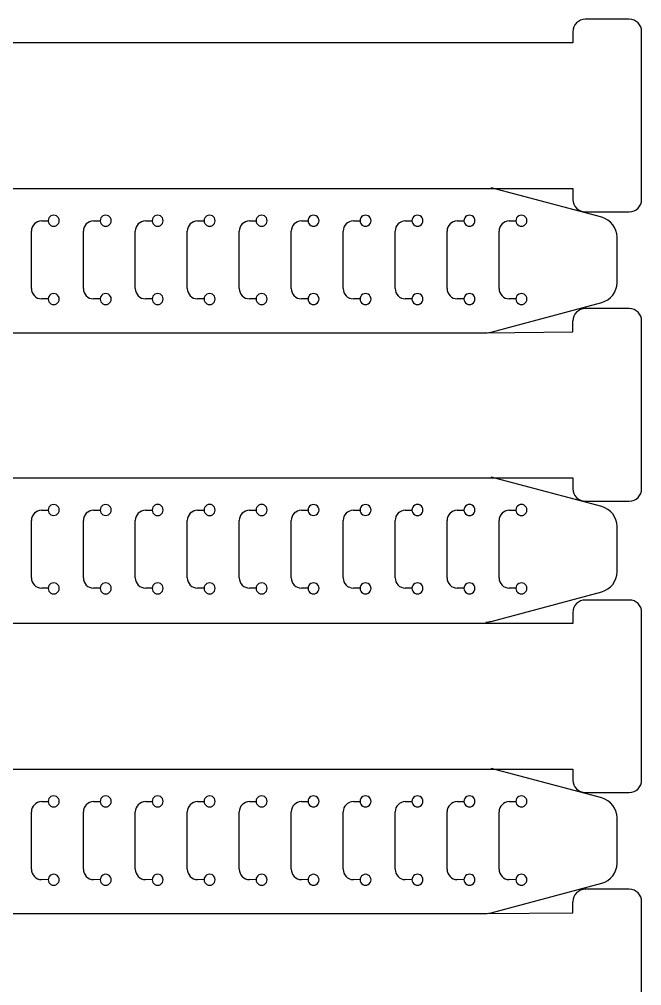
# Model space of a CAD drawing. Extents: x 8 to 984, y 25 to 710.
# Drawn here: x 296.5 to 387, y 172.6 to 313.2 of the extents above; entities that cross this region are included whole.
import ezdxf

# ---------------------------------------------------------------- set-up
doc = ezdxf.new("R2010")
doc.units = 0
doc.layers.add('Layer_1', color=7, linetype='CONTINUOUS')

msp = doc.modelspace()

# ---------------------------------------------------------------- linework, layer by layer
at = {"layer": 'Layer_1', "color": 7}
for p, q in [((385.248229, 313.203021), (378.848223, 313.203021)), ((377.04821, 311.403007), (377.04821, 309.803019)), ((387.048216, 287.003026), (387.048216, 311.403007)), ((377.04821, 309.803019), (34.461752, 309.803019)), ((21.761749, 288.603015), (377.04821, 288.603015)), ((381.238601, 284.402146), (365.183394, 288.704112)), ((377.04821, 288.603015), (377.04821, 287.003026)), ((378.848223, 285.203013), (385.248229, 285.203013)), ((383.462133, 274.908314), (383.462133, 281.50435)), ((365.183394, 267.708576), (381.238601, 272.010544)), ((385.248229, 271.120644), (378.848223, 271.120644)), ((377.04821, 267.720641), (377.04821, 269.32063)), ((387.048216, 244.920649), (387.048216, 269.32063)), ((21.820484, 267.606341), (364.406947, 267.606341)), ((364.406947, 267.606341), (377.04821, 267.720641)), ((21.761749, 246.520637), (377.04821, 246.520637)), ((381.238601, 242.319768), (365.183394, 246.621735)), ((377.04821, 246.520637), (377.04821, 244.920649)), ((378.848223, 243.120636), (385.248229, 243.120636)), ((383.462133, 232.825936), (383.462133, 239.421972)), ((365.183394, 225.6262), (381.238601, 229.928167)), ((385.248229, 228.729525), (378.848223, 228.729525)), ((377.04821, 226.929511), (377.04821, 225.329523)), ((387.048216, 202.529531), (387.048216, 226.929511)), ((377.04821, 225.329523), (34.461749, 225.329523)), ((21.761749, 204.129519), (377.04821, 204.129519)), ((381.238601, 199.92865), (365.183394, 204.230616)), ((377.04821, 204.129519), (377.04821, 202.529531)), ((378.848223, 200.729517), (385.248229, 200.729517)), ((383.462133, 190.434818), (383.462133, 197.030854)), ((365.183394, 183.235082), (381.238601, 187.537048)), ((385.248229, 186.647149), (378.848223, 186.647149)), ((377.04821, 183.247147), (377.04821, 184.847135)), ((387.048216, 160.447155), (387.048216, 184.847135)), ((21.820484, 183.132847), (364.406947, 183.132847)), ((364.406947, 183.132847), (377.04821, 183.247147))]:
    msp.add_line(p, q, dxfattribs=at)
at = {"layer": 'Layer_1', "color": 1}
for p, q in [((299.777018, 283.878271), (300.749414, 283.893617)), ((300.749309, 283.906343), (300.749309, 283.906343)), ((307.333994, 283.878271), (308.306391, 283.893617)), ((308.306285, 283.906343), (308.306285, 283.906343)), ((314.890997, 283.878271), (315.863367, 283.893617)), ((315.863288, 283.906343), (315.863288, 283.906343)), ((322.447973, 283.878271), (323.42037, 283.893617)), ((323.420264, 283.906343), (323.420264, 283.906343)), ((330.004949, 283.878271), (330.977346, 283.893617)), ((330.97724, 283.906343), (330.97724, 283.906343)), ((337.561925, 283.878271), (338.534322, 283.893617)), ((338.534216, 283.906343), (338.534216, 283.906343)), ((345.118902, 283.878271), (346.091298, 283.893617)), ((346.091193, 283.906343), (346.091193, 283.906343)), ((352.675904, 283.878271), (353.648275, 283.893617)), ((353.648195, 283.906343), (353.648195, 283.906343)), ((360.232881, 283.878271), (361.205277, 283.893617)), ((361.205171, 283.906343), (361.205171, 283.906343)), ((367.789857, 283.878271), (368.762254, 283.893617)), ((368.762148, 283.906343), (368.762148, 283.906343)), ((298.300801, 274.034236), (298.300801, 282.378454)), ((305.857778, 274.034236), (305.857778, 282.378454)), ((313.414754, 274.034236), (313.414754, 282.378454)), ((320.97173, 274.034236), (320.97173, 282.378454)), ((328.528706, 274.034236), (328.528706, 282.378454)), ((336.085683, 274.034236), (336.085683, 282.378454)), ((343.642685, 274.034236), (343.642685, 282.378454)), ((351.199662, 274.034236), (351.199662, 282.378454)), ((358.756638, 274.034236), (358.756638, 282.378454)), ((366.313614, 274.034236), (366.313614, 282.378454)), ((300.749414, 272.51902), (299.777018, 272.534366)), ((300.749309, 272.506347), (300.749309, 272.506347)), ((308.306391, 272.51902), (307.333994, 272.534366)), ((308.306285, 272.506347), (308.306285, 272.506347)), ((315.863367, 272.51902), (314.890997, 272.534366)), ((315.863288, 272.506347), (315.863288, 272.506347)), ((323.42037, 272.51902), (322.447973, 272.534366)), ((323.420264, 272.506347), (323.420264, 272.506347)), ((330.977346, 272.51902), (330.004949, 272.534366)), ((330.97724, 272.506347), (330.97724, 272.506347)), ((338.534322, 272.51902), (337.561925, 272.534366)), ((338.534216, 272.506347), (338.534216, 272.506347)), ((346.091298, 272.51902), (345.118902, 272.534366)), ((346.091193, 272.506347), (346.091193, 272.506347)), ((353.648275, 272.51902), (352.675904, 272.534366)), ((353.648195, 272.506347), (353.648195, 272.506347)), ((361.205277, 272.51902), (360.232881, 272.534366)), ((361.205171, 272.506347), (361.205171, 272.506347)), ((368.762254, 272.51902), (367.789857, 272.534366)), ((368.762148, 272.506347), (368.762148, 272.506347)), ((299.777018, 241.795893), (300.749414, 241.811239)), ((300.749309, 241.823966), (300.749309, 241.823966)), ((307.333994, 241.795893), (308.306391, 241.811239)), ((308.306285, 241.823966), (308.306285, 241.823966)), ((314.890997, 241.795893), (315.863367, 241.811239)), ((315.863288, 241.823966), (315.863288, 241.823966)), ((322.447973, 241.795893), (323.42037, 241.811239)), ((323.420264, 241.823966), (323.420264, 241.823966)), ((330.004949, 241.795893), (330.977346, 241.811239)), ((330.97724, 241.823966), (330.97724, 241.823966)), ((337.561925, 241.795893), (338.534322, 241.811239)), ((338.534216, 241.823966), (338.534216, 241.823966)), ((345.118902, 241.795893), (346.091298, 241.811239)), ((346.091193, 241.823966), (346.091193, 241.823966)), ((352.675904, 241.795893), (353.648275, 241.811239)), ((353.648195, 241.823966), (353.648195, 241.823966)), ((360.232881, 241.795893), (361.205277, 241.811239)), ((361.205171, 241.823966), (361.205171, 241.823966)), ((367.789857, 241.795893), (368.762254, 241.811239)), ((368.762148, 241.823966), (368.762148, 241.823966)), ((298.300801, 231.951859), (298.300801, 240.296076)), ((305.857778, 231.951859), (305.857778, 240.296076)), ((313.414754, 231.951859), (313.414754, 240.296076)), ((320.97173, 231.951859), (320.97173, 240.296076)), ((328.528706, 231.951859), (328.528706, 240.296076)), ((336.085683, 231.951859), (336.085683, 240.296076)), ((343.642685, 231.951859), (343.642685, 240.296076)), ((351.199662, 231.951859), (351.199662, 240.296076)), ((358.756638, 231.951859), (358.756638, 240.296076)), ((366.313614, 231.951859), (366.313614, 240.296076)), ((300.749414, 230.436643), (299.777018, 230.451989)), ((300.749309, 230.423969), (300.749309, 230.423969)), ((308.306391, 230.436643), (307.333994, 230.451989)), ((308.306285, 230.423969), (308.306285, 230.423969)), ((315.863367, 230.436643), (314.890997, 230.451989)), ((315.863288, 230.423969), (315.863288, 230.423969)), ((323.42037, 230.436643), (322.447973, 230.451989)), ((323.420264, 230.423969), (323.420264, 230.423969)), ((330.977346, 230.436643), (330.004949, 230.451989)), ((330.97724, 230.423969), (330.97724, 230.423969)), ((338.534322, 230.436643), (337.561925, 230.451989)), ((338.534216, 230.423969), (338.534216, 230.423969)), ((346.091298, 230.436643), (345.118902, 230.451989)), ((346.091193, 230.423969), (346.091193, 230.423969)), ((353.648275, 230.436643), (352.675904, 230.451989)), ((353.648195, 230.423969), (353.648195, 230.423969)), ((361.205277, 230.436643), (360.232881, 230.451989)), ((361.205171, 230.423969), (361.205171, 230.423969)), ((368.762254, 230.436643), (367.789857, 230.451989)), ((368.762148, 230.423969), (368.762148, 230.423969)), ((299.777018, 199.404775), (300.749414, 199.420121)), ((300.749309, 199.432847), (300.749309, 199.432847)), ((307.333994, 199.404775), (308.306391, 199.420121)), ((308.306285, 199.432847), (308.306285, 199.432847)), ((314.890997, 199.404775), (315.863367, 199.420121)), ((315.863288, 199.432847), (315.863288, 199.432847)), ((322.447973, 199.404775), (323.42037, 199.420121)), ((323.420264, 199.432847), (323.420264, 199.432847)), ((330.004949, 199.404775), (330.977346, 199.420121)), ((330.97724, 199.432847), (330.97724, 199.432847)), ((337.561925, 199.404775), (338.534322, 199.420121)), ((338.534216, 199.432847), (338.534216, 199.432847)), ((345.118902, 199.404775), (346.091298, 199.420121)), ((346.091193, 199.432847), (346.091193, 199.432847)), ((352.675904, 199.404775), (353.648275, 199.420121)), ((353.648195, 199.432847), (353.648195, 199.432847)), ((360.232881, 199.404775), (361.205277, 199.420121)), ((361.205171, 199.432847), (361.205171, 199.432847)), ((367.789857, 199.404775), (368.762254, 199.420121)), ((368.762148, 199.432847), (368.762148, 199.432847)), ((298.300801, 189.56074), (298.300801, 197.904958)), ((305.857778, 189.56074), (305.857778, 197.904958)), ((313.414754, 189.56074), (313.414754, 197.904958)), ((320.97173, 189.56074), (320.97173, 197.904958)), ((328.528706, 189.56074), (328.528706, 197.904958)), ((336.085683, 189.56074), (336.085683, 197.904958)), ((343.642685, 189.56074), (343.642685, 197.904958)), ((351.199662, 189.56074), (351.199662, 197.904958)), ((358.756638, 189.56074), (358.756638, 197.904958)), ((366.313614, 189.56074), (366.313614, 197.904958)), ((300.749414, 188.045525), (299.777018, 188.06087)), ((300.749309, 188.032851), (300.749309, 188.032851)), ((308.306391, 188.045525), (307.333994, 188.06087)), ((308.306285, 188.032851), (308.306285, 188.032851)), ((315.863367, 188.045525), (314.890997, 188.06087)), ((315.863288, 188.032851), (315.863288, 188.032851)), ((323.42037, 188.045525), (322.447973, 188.06087)), ((323.420264, 188.032851), (323.420264, 188.032851)), ((330.977346, 188.045525), (330.004949, 188.06087)), ((330.97724, 188.032851), (330.97724, 188.032851)), ((338.534322, 188.045525), (337.561925, 188.06087)), ((338.534216, 188.032851), (338.534216, 188.032851)), ((346.091298, 188.045525), (345.118902, 188.06087)), ((346.091193, 188.032851), (346.091193, 188.032851)), ((353.648275, 188.045525), (352.675904, 188.06087)), ((353.648195, 188.032851), (353.648195, 188.032851)), ((361.205277, 188.045525), (360.232881, 188.06087)), ((361.205171, 188.032851), (361.205171, 188.032851)), ((368.762254, 188.045525), (367.789857, 188.06087)), ((368.762148, 188.032851), (368.762148, 188.032851))]:
    msp.add_line(p, q, dxfattribs=at)
at = {"layer": 'Layer_1', "color": 7}
for points in [[(377.575419, 312.675812), (377.237837, 312.338256), (377.04821, 311.880421), (377.04821, 311.403007)], [(378.848223, 313.203021), (378.370835, 313.203021), (377.912974, 313.013394), (377.575419, 312.675812)], [(386.521007, 312.675812), (386.183452, 313.013367), (385.725617, 313.203021), (385.248229, 313.203021)], [(387.048216, 311.403007), (387.048216, 311.880395), (386.858589, 312.33823), (386.521007, 312.675812)], [(377.04821, 287.003026), (377.04821, 286.525639), (377.237837, 286.067804), (377.575419, 285.730222)], [(386.521007, 285.730248), (386.858589, 286.067804), (387.048216, 286.525639), (387.048216, 287.003026)], [(377.575419, 285.730222), (377.912974, 285.392666), (378.370835, 285.203013), (378.848223, 285.203013)], [(385.248229, 285.203013), (385.725617, 285.203013), (386.183452, 285.392666), (386.521007, 285.730248)], [(383.462133, 281.504376), (383.462133, 282.862191), (382.550141, 284.0507), (381.238601, 284.402146)], [(381.238601, 272.010544), (382.550141, 272.361964), (383.462133, 273.550498), (383.462133, 274.908314)], [(377.575419, 270.593436), (377.237837, 270.255879), (377.04821, 269.798044), (377.04821, 269.32063)], [(378.848223, 271.120644), (378.370835, 271.120644), (377.912974, 270.931018), (377.575419, 270.593436)], [(386.521007, 270.593436), (386.183452, 270.930991), (385.725617, 271.120644), (385.248229, 271.120644)], [(387.048216, 269.32063), (387.048216, 269.798018), (386.858589, 270.255853), (386.521007, 270.593436)], [(364.406947, 267.606341), (364.669123, 267.606341), (364.930161, 267.640711), (365.183394, 267.708576)], [(377.04821, 244.920649), (377.04821, 244.443261), (377.237837, 243.985426), (377.575419, 243.647844)], [(386.521007, 243.647871), (386.858589, 243.985426), (387.048216, 244.443261), (387.048216, 244.920649)], [(377.575419, 243.647844), (377.912974, 243.310289), (378.370835, 243.120636), (378.848223, 243.120636)], [(385.248229, 243.120636), (385.725617, 243.120636), (386.183452, 243.310289), (386.521007, 243.647871)], [(383.462133, 239.421999), (383.462133, 240.779814), (382.550141, 241.968322), (381.238601, 242.319768)], [(381.238601, 229.928167), (382.550141, 230.279586), (383.462133, 231.468121), (383.462133, 232.825936)], [(377.575419, 228.202316), (377.237837, 227.864761), (377.04821, 227.406926), (377.04821, 226.929511)], [(378.848223, 228.729525), (378.370835, 228.729525), (377.912974, 228.539898), (377.575419, 228.202316)], [(386.521007, 228.202316), (386.183452, 228.539871), (385.725617, 228.729525), (385.248229, 228.729525)], [(387.048216, 226.929511), (387.048216, 227.406899), (386.858589, 227.864734), (386.521007, 228.202316)], [(364.406947, 225.523965), (364.669123, 225.523965), (364.930161, 225.558335), (365.183394, 225.6262)], [(377.04821, 202.529531), (377.04821, 202.052143), (377.237837, 201.594308), (377.575419, 201.256726)], [(386.521007, 201.256753), (386.858589, 201.594308), (387.048216, 202.052143), (387.048216, 202.529531)], [(377.575419, 201.256726), (377.912974, 200.919171), (378.370835, 200.729517), (378.848223, 200.729517)], [(385.248229, 200.729517), (385.725617, 200.729517), (386.183452, 200.919171), (386.521007, 201.256753)], [(383.462133, 197.03088), (383.462133, 198.388696), (382.550141, 199.577204), (381.238601, 199.92865)], [(381.238601, 187.537048), (382.550141, 187.888468), (383.462133, 189.077003), (383.462133, 190.434818)], [(377.575419, 186.11994), (377.237837, 185.782385), (377.04821, 185.32455), (377.04821, 184.847135)], [(378.848223, 186.647149), (378.370835, 186.647149), (377.912974, 186.457522), (377.575419, 186.11994)], [(386.521007, 186.11994), (386.183452, 186.457495), (385.725617, 186.647149), (385.248229, 186.647149)], [(387.048216, 184.847135), (387.048216, 185.324523), (386.858589, 185.782358), (386.521007, 186.11994)], [(364.406947, 183.132847), (364.669123, 183.132847), (364.930161, 183.167216), (365.183394, 183.235082)]]:
    msp.add_open_spline(points, degree=3, dxfattribs=at)
at = {"layer": 'Layer_1', "color": 1}
for points in [[(301.149306, 284.599154), (300.901788, 284.456253), (300.749309, 284.192146), (300.749309, 283.906343)], [(301.949326, 284.599154), (301.701809, 284.742082), (301.396823, 284.742082), (301.149306, 284.599154)], [(302.349323, 283.906343), (302.349323, 284.192146), (302.196844, 284.456253), (301.949326, 284.599154)], [(308.706282, 284.599154), (308.458764, 284.456253), (308.306285, 284.192146), (308.306285, 283.906343)], [(309.506303, 284.599154), (309.258758, 284.742082), (308.9538, 284.742082), (308.706282, 284.599154)], [(309.9063, 283.906343), (309.9063, 284.192146), (309.75382, 284.456253), (309.506303, 284.599154)], [(316.262332, 284.60188), (316.014338, 284.458237), (315.862123, 284.192913), (315.863288, 283.906343)], [(317.064231, 284.60188), (316.816211, 284.745496), (316.510326, 284.745496), (316.262332, 284.60188)], [(317.463276, 283.906343), (317.463276, 284.192913), (317.312225, 284.458237), (317.064231, 284.60188)], [(323.819388, 284.601694), (323.57142, 284.458105), (323.419179, 284.19286), (323.420264, 283.906343)], [(324.621128, 284.601694), (324.373161, 284.745284), (324.067355, 284.745284), (323.819388, 284.601694)], [(325.020252, 283.906343), (325.020252, 284.19286), (324.869096, 284.458105), (324.621128, 284.601694)], [(331.376364, 284.601694), (331.128396, 284.458105), (330.976155, 284.19286), (330.97724, 283.906343)], [(332.178104, 284.601694), (331.930137, 284.745284), (331.624331, 284.745284), (331.376364, 284.601694)], [(332.577228, 283.906343), (332.577228, 284.19286), (332.426072, 284.458105), (332.178104, 284.601694)], [(338.934213, 284.599154), (338.686696, 284.456253), (338.534216, 284.192146), (338.534216, 283.906343)], [(339.734234, 284.599154), (339.48669, 284.742082), (339.181731, 284.742082), (338.934213, 284.599154)], [(340.134231, 283.906343), (340.134231, 284.192146), (339.981752, 284.456253), (339.734234, 284.599154)], [(346.49119, 284.599154), (346.243672, 284.456253), (346.091193, 284.192146), (346.091193, 283.906343)], [(347.29121, 284.599154), (347.043693, 284.742082), (346.738707, 284.742082), (346.49119, 284.599154)], [(347.691207, 283.906343), (347.691207, 284.192146), (347.538728, 284.456253), (347.29121, 284.599154)], [(354.04724, 284.60188), (353.799246, 284.458237), (353.647031, 284.192913), (353.648195, 283.906343)], [(354.849139, 284.60188), (354.601119, 284.745496), (354.295234, 284.745496), (354.04724, 284.60188)], [(355.248184, 283.906343), (355.248184, 284.192913), (355.097133, 284.458237), (354.849139, 284.60188)], [(361.604295, 284.601694), (361.356328, 284.458105), (361.204087, 284.19286), (361.205171, 283.906343)], [(362.406036, 284.601694), (362.158068, 284.745284), (361.852263, 284.745284), (361.604295, 284.601694)], [(362.80516, 283.906343), (362.80516, 284.19286), (362.654003, 284.458105), (362.406036, 284.601694)], [(369.161272, 284.601694), (368.913304, 284.458105), (368.761063, 284.19286), (368.762148, 283.906343)], [(369.963012, 284.601694), (369.715045, 284.745284), (369.409239, 284.745284), (369.161272, 284.601694)], [(370.362136, 283.906343), (370.362136, 284.19286), (370.21098, 284.458105), (369.963012, 284.601694)], [(299.777018, 283.878271), (298.957974, 283.865306), (298.300801, 283.197604), (298.300801, 282.378454)], [(300.749309, 283.906343), (300.749309, 283.620514), (300.901788, 283.356407), (301.149306, 283.213505)], [(301.149306, 283.213505), (301.396823, 283.070604), (301.701809, 283.070604), (301.949326, 283.213505)], [(301.949326, 283.213505), (302.196844, 283.356407), (302.349323, 283.620514), (302.349323, 283.906343)], [(307.333994, 283.878271), (306.51495, 283.865306), (305.857778, 283.197604), (305.857778, 282.378454)], [(308.306285, 283.906343), (308.306285, 283.620514), (308.458764, 283.356407), (308.706282, 283.213505)], [(308.706282, 283.213505), (308.9538, 283.070604), (309.258758, 283.070604), (309.506302, 283.213505)], [(309.506303, 283.213505), (309.75382, 283.356407), (309.9063, 283.620514), (309.9063, 283.906343)], [(314.890997, 283.878271), (314.071926, 283.865306), (313.414754, 283.197604), (313.414754, 282.378454)], [(315.863288, 283.906343), (315.863288, 283.619746), (316.014338, 283.354422), (316.262332, 283.210806)], [(316.262332, 283.210806), (316.510326, 283.067164), (316.816211, 283.067164), (317.064231, 283.210806)], [(317.064231, 283.210806), (317.312225, 283.354422), (317.46444, 283.619746), (317.463276, 283.906343)], [(322.447973, 283.878271), (321.628902, 283.865306), (320.97173, 283.197604), (320.97173, 282.378454)], [(323.420264, 283.906343), (323.420264, 283.619799), (323.57142, 283.354554), (323.819388, 283.210965)], [(323.819388, 283.210965), (324.067355, 283.067376), (324.373161, 283.067376), (324.621128, 283.210965)], [(324.621128, 283.210965), (324.869096, 283.354554), (325.021337, 283.619799), (325.020252, 283.906343)], [(330.004949, 283.878271), (329.185879, 283.865306), (328.528706, 283.197604), (328.528706, 282.378454)], [(330.97724, 283.906343), (330.97724, 283.619799), (331.128396, 283.354554), (331.376364, 283.210965)], [(331.376364, 283.210965), (331.624331, 283.067376), (331.930137, 283.067376), (332.178104, 283.210965)], [(332.178104, 283.210965), (332.426072, 283.354554), (332.578313, 283.619799), (332.577228, 283.906343)], [(337.561925, 283.878271), (336.742855, 283.865306), (336.085683, 283.197604), (336.085683, 282.378454)], [(338.534216, 283.906343), (338.534216, 283.620514), (338.686696, 283.356407), (338.934213, 283.213505)], [(338.934213, 283.213505), (339.181731, 283.070604), (339.48669, 283.070604), (339.734234, 283.213505)], [(339.734234, 283.213505), (339.981752, 283.356407), (340.134231, 283.620514), (340.134231, 283.906343)], [(345.118902, 283.878271), (344.299858, 283.865306), (343.642685, 283.197604), (343.642685, 282.378454)], [(346.091193, 283.906343), (346.091193, 283.620514), (346.243672, 283.356407), (346.49119, 283.213505)], [(346.49119, 283.213505), (346.738707, 283.070604), (347.043693, 283.070604), (347.29121, 283.213505)], [(347.29121, 283.213505), (347.538728, 283.356407), (347.691207, 283.620514), (347.691207, 283.906343)], [(352.675904, 283.878271), (351.856834, 283.865306), (351.199662, 283.197604), (351.199662, 282.378454)], [(353.648195, 283.906343), (353.648195, 283.619746), (353.799246, 283.354422), (354.04724, 283.210806)], [(354.04724, 283.210806), (354.295234, 283.067164), (354.601119, 283.067164), (354.849139, 283.210806)], [(354.849139, 283.210806), (355.097133, 283.354422), (355.249348, 283.619746), (355.248184, 283.906343)], [(360.232881, 283.878271), (359.41381, 283.865306), (358.756638, 283.197604), (358.756638, 282.378454)], [(361.205171, 283.906343), (361.205171, 283.619799), (361.356328, 283.354554), (361.604295, 283.210965)], [(361.604295, 283.210965), (361.852263, 283.067376), (362.158068, 283.067376), (362.406036, 283.210965)], [(362.406036, 283.210965), (362.654003, 283.354554), (362.806245, 283.619799), (362.80516, 283.906343)], [(367.789857, 283.878271), (366.970786, 283.865306), (366.313614, 283.197604), (366.313614, 282.378454)], [(368.762148, 283.906343), (368.762148, 283.619799), (368.913304, 283.354554), (369.161272, 283.210965)], [(369.161272, 283.210965), (369.409239, 283.067376), (369.715045, 283.067376), (369.963012, 283.210965)], [(369.963012, 283.210965), (370.21098, 283.354554), (370.363221, 283.619799), (370.362136, 283.906343)], [(298.300801, 274.034236), (298.300801, 273.21506), (298.957974, 272.54741), (299.777018, 272.534419)], [(301.149306, 273.199158), (300.901788, 273.056257), (300.749309, 272.79215), (300.749309, 272.506347)], [(301.949326, 273.199158), (301.701809, 273.342086), (301.396823, 273.342086), (301.149306, 273.199158)], [(302.349323, 272.506347), (302.349323, 272.79215), (302.196844, 273.056257), (301.949326, 273.199158)], [(305.857778, 274.034236), (305.857778, 273.21506), (306.51495, 272.54741), (307.333994, 272.534419)], [(308.706282, 273.199158), (308.458764, 273.056257), (308.306285, 272.79215), (308.306285, 272.506347)], [(309.506303, 273.199158), (309.258758, 273.342086), (308.9538, 273.342086), (308.706282, 273.199158)], [(309.9063, 272.506347), (309.9063, 272.79215), (309.75382, 273.056257), (309.506303, 273.199158)], [(313.414754, 274.034236), (313.414754, 273.21506), (314.071926, 272.547384), (314.890997, 272.534419)], [(316.262332, 273.201857), (316.014338, 273.058241), (315.862123, 272.792917), (315.863288, 272.506347)], [(317.064231, 273.201857), (316.816211, 273.345499), (316.510326, 273.345499), (316.262332, 273.201857)], [(317.463276, 272.506347), (317.463276, 272.792917), (317.312225, 273.058241), (317.064231, 273.201857)], [(320.97173, 274.034236), (320.97173, 273.21506), (321.628902, 272.547384), (322.447973, 272.534419)], [(323.819388, 273.201698), (323.57142, 273.058109), (323.419179, 272.792864), (323.420264, 272.506347)], [(324.621128, 273.201698), (324.373161, 273.345288), (324.067355, 273.345288), (323.819388, 273.201698)], [(325.020252, 272.506347), (325.020252, 272.792864), (324.869096, 273.058109), (324.621128, 273.201698)], [(328.528706, 274.034236), (328.528706, 273.21506), (329.185879, 272.547384), (330.004949, 272.534419)], [(331.376364, 273.201698), (331.128396, 273.058109), (330.976155, 272.792864), (330.97724, 272.506347)], [(332.178104, 273.201698), (331.930137, 273.345288), (331.624331, 273.345288), (331.376364, 273.201698)], [(332.577228, 272.506347), (332.577228, 272.792864), (332.426072, 273.058109), (332.178104, 273.201698)], [(336.085683, 274.034236), (336.085683, 273.21506), (336.742855, 272.547384), (337.561925, 272.534419)], [(338.934213, 273.199158), (338.686696, 273.056257), (338.534216, 272.79215), (338.534216, 272.506347)], [(339.734234, 273.199158), (339.48669, 273.342086), (339.181731, 273.342086), (338.934213, 273.199158)], [(340.134231, 272.506347), (340.134231, 272.79215), (339.981752, 273.056257), (339.734234, 273.199158)], [(343.642685, 274.034236), (343.642685, 273.21506), (344.299858, 272.54741), (345.118902, 272.534419)], [(346.49119, 273.199158), (346.243672, 273.056257), (346.091193, 272.79215), (346.091193, 272.506347)], [(347.29121, 273.199158), (347.043693, 273.342086), (346.738707, 273.342086), (346.49119, 273.199158)], [(347.691207, 272.506347), (347.691207, 272.79215), (347.538728, 273.056257), (347.29121, 273.199158)], [(351.199662, 274.034236), (351.199662, 273.21506), (351.856834, 272.547384), (352.675904, 272.534419)], [(354.04724, 273.201857), (353.799246, 273.058241), (353.647031, 272.792917), (353.648195, 272.506347)], [(354.849139, 273.201857), (354.601119, 273.345499), (354.295234, 273.345499), (354.04724, 273.201857)], [(355.248184, 272.506347), (355.248184, 272.792917), (355.097133, 273.058241), (354.849139, 273.201857)], [(358.756638, 274.034236), (358.756638, 273.21506), (359.41381, 272.547384), (360.232881, 272.534419)], [(361.604295, 273.201698), (361.356328, 273.058109), (361.204087, 272.792864), (361.205171, 272.506347)], [(362.406036, 273.201698), (362.158068, 273.345288), (361.852263, 273.345288), (361.604295, 273.201698)], [(362.80516, 272.506347), (362.80516, 272.792864), (362.654003, 273.058109), (362.406036, 273.201698)], [(366.313614, 274.034236), (366.313614, 273.21506), (366.970786, 272.547384), (367.789857, 272.534419)], [(369.161272, 273.201698), (368.913304, 273.058109), (368.761063, 272.792864), (368.762148, 272.506347)], [(369.963012, 273.201698), (369.715045, 273.345288), (369.409239, 273.345288), (369.161272, 273.201698)], [(370.362136, 272.506347), (370.362136, 272.792864), (370.21098, 273.058109), (369.963012, 273.201698)], [(300.749309, 272.506347), (300.749309, 272.220517), (300.901788, 271.95641), (301.149306, 271.813509)], [(301.149306, 271.813509), (301.396823, 271.670607), (301.701809, 271.670607), (301.949326, 271.813509)], [(301.949326, 271.813509), (302.196844, 271.95641), (302.349323, 272.220517), (302.349323, 272.506347)], [(308.306285, 272.506347), (308.306285, 272.220517), (308.458764, 271.95641), (308.706282, 271.813509)], [(308.706282, 271.813509), (308.9538, 271.670607), (309.258758, 271.670607), (309.506302, 271.813509)], [(309.506303, 271.813509), (309.75382, 271.95641), (309.9063, 272.220517), (309.9063, 272.506347)], [(315.863288, 272.506347), (315.863288, 272.21975), (316.014338, 271.954426), (316.262332, 271.81081)], [(316.262332, 271.81081), (316.510326, 271.667168), (316.816211, 271.667168), (317.064231, 271.81081)], [(317.064231, 271.81081), (317.312225, 271.954426), (317.46444, 272.21975), (317.463276, 272.506347)], [(323.420264, 272.506347), (323.420264, 272.219803), (323.57142, 271.954558), (323.819388, 271.810969)], [(323.819388, 271.810969), (324.067355, 271.667379), (324.373161, 271.667379), (324.621128, 271.810969)], [(324.621128, 271.810969), (324.869096, 271.954558), (325.021337, 272.219803), (325.020252, 272.506347)], [(330.97724, 272.506347), (330.97724, 272.219803), (331.128396, 271.954558), (331.376364, 271.810969)], [(331.376364, 271.810969), (331.624331, 271.667379), (331.930137, 271.667379), (332.178104, 271.810969)], [(332.178104, 271.810969), (332.426072, 271.954558), (332.578313, 272.219803), (332.577228, 272.506347)], [(338.534216, 272.506347), (338.534216, 272.220517), (338.686696, 271.95641), (338.934213, 271.813509)], [(338.934213, 271.813509), (339.181731, 271.670607), (339.48669, 271.670607), (339.734234, 271.813509)], [(339.734234, 271.813509), (339.981752, 271.95641), (340.134231, 272.220517), (340.134231, 272.506347)], [(346.091193, 272.506347), (346.091193, 272.220517), (346.243672, 271.95641), (346.49119, 271.813509)], [(346.49119, 271.813509), (346.738707, 271.670607), (347.043693, 271.670607), (347.29121, 271.813509)], [(347.29121, 271.813509), (347.538728, 271.95641), (347.691207, 272.220517), (347.691207, 272.506347)], [(353.648195, 272.506347), (353.648195, 272.21975), (353.799246, 271.954426), (354.04724, 271.81081)], [(354.04724, 271.81081), (354.295234, 271.667168), (354.601119, 271.667168), (354.849139, 271.81081)], [(354.849139, 271.81081), (355.097133, 271.954426), (355.249348, 272.21975), (355.248184, 272.506347)], [(361.205171, 272.506347), (361.205171, 272.219803), (361.356328, 271.954558), (361.604295, 271.810969)], [(361.604295, 271.810969), (361.852263, 271.667379), (362.158068, 271.667379), (362.406036, 271.810969)], [(362.406036, 271.810969), (362.654003, 271.954558), (362.806245, 272.219803), (362.80516, 272.506347)], [(368.762148, 272.506347), (368.762148, 272.219803), (368.913304, 271.954558), (369.161272, 271.810969)], [(369.161272, 271.810969), (369.409239, 271.667379), (369.715045, 271.667379), (369.963012, 271.810969)], [(369.963012, 271.810969), (370.21098, 271.954558), (370.363221, 272.219803), (370.362136, 272.506347)], [(299.777018, 241.795893), (298.957974, 241.782929), (298.300801, 241.115226), (298.300801, 240.296076)], [(301.149306, 242.516777), (300.901788, 242.373876), (300.749309, 242.109769), (300.749309, 241.823966)], [(300.749309, 241.823966), (300.749309, 241.538136), (300.901788, 241.274029), (301.149306, 241.131128)], [(301.949326, 242.516777), (301.701809, 242.659705), (301.396823, 242.659705), (301.149306, 242.516777)], [(302.349323, 241.823966), (302.349323, 242.109769), (302.196844, 242.373876), (301.949326, 242.516777)], [(301.949326, 241.131128), (302.196844, 241.274029), (302.349323, 241.538136), (302.349323, 241.823966)], [(307.333994, 241.795893), (306.51495, 241.782929), (305.857778, 241.115226), (305.857778, 240.296076)], [(308.706282, 242.516777), (308.458764, 242.373876), (308.306285, 242.109769), (308.306285, 241.823966)], [(308.306285, 241.823966), (308.306285, 241.538136), (308.458764, 241.274029), (308.706282, 241.131128)], [(309.506303, 242.516777), (309.258758, 242.659705), (308.9538, 242.659705), (308.706282, 242.516777)], [(309.9063, 241.823966), (309.9063, 242.109769), (309.75382, 242.373876), (309.506303, 242.516777)], [(309.506303, 241.131128), (309.75382, 241.274029), (309.9063, 241.538136), (309.9063, 241.823966)], [(314.890997, 241.795893), (314.071926, 241.782929), (313.414754, 241.115226), (313.414754, 240.296076)], [(316.262332, 242.519502), (316.014338, 242.37586), (315.862123, 242.110536), (315.863288, 241.823966)], [(315.863288, 241.823966), (315.863288, 241.537369), (316.014338, 241.272045), (316.262332, 241.128429)], [(317.064231, 242.519502), (316.816211, 242.663118), (316.510326, 242.663118), (316.262332, 242.519502)], [(317.463276, 241.823966), (317.463276, 242.110536), (317.312225, 242.37586), (317.064231, 242.519502)], [(317.064231, 241.128429), (317.312225, 241.272045), (317.46444, 241.537369), (317.463276, 241.823966)], [(322.447973, 241.795893), (321.628902, 241.782929), (320.97173, 241.115226), (320.97173, 240.296076)], [(323.819388, 242.519317), (323.57142, 242.375728), (323.419179, 242.110483), (323.420264, 241.823966)], [(323.420264, 241.823966), (323.420264, 241.537422), (323.57142, 241.272177), (323.819388, 241.128588)], [(324.621128, 242.519317), (324.373161, 242.662906), (324.067355, 242.662906), (323.819388, 242.519317)], [(325.020252, 241.823966), (325.020252, 242.110483), (324.869096, 242.375728), (324.621128, 242.519317)], [(324.621128, 241.128588), (324.869096, 241.272177), (325.021337, 241.537422), (325.020252, 241.823966)], [(330.004949, 241.795893), (329.185879, 241.782929), (328.528706, 241.115226), (328.528706, 240.296076)], [(331.376364, 242.519317), (331.128396, 242.375728), (330.976155, 242.110483), (330.97724, 241.823966)], [(330.97724, 241.823966), (330.97724, 241.537422), (331.128396, 241.272177), (331.376364, 241.128588)], [(332.178104, 242.519317), (331.930137, 242.662906), (331.624331, 242.662906), (331.376364, 242.519317)], [(332.577228, 241.823966), (332.577228, 242.110483), (332.426072, 242.375728), (332.178104, 242.519317)], [(332.178104, 241.128588), (332.426072, 241.272177), (332.578313, 241.537422), (332.577228, 241.823966)], [(337.561925, 241.795893), (336.742855, 241.782929), (336.085683, 241.115226), (336.085683, 240.296076)], [(338.934213, 242.516777), (338.686696, 242.373876), (338.534216, 242.109769), (338.534216, 241.823966)], [(338.534216, 241.823966), (338.534216, 241.538136), (338.686696, 241.274029), (338.934213, 241.131128)], [(339.734234, 242.516777), (339.48669, 242.659705), (339.181731, 242.659705), (338.934213, 242.516777)], [(340.134231, 241.823966), (340.134231, 242.109769), (339.981752, 242.373876), (339.734234, 242.516777)], [(339.734234, 241.131128), (339.981752, 241.274029), (340.134231, 241.538136), (340.134231, 241.823966)], [(345.118902, 241.795893), (344.299858, 241.782929), (343.642685, 241.115226), (343.642685, 240.296076)], [(346.49119, 242.516777), (346.243672, 242.373876), (346.091193, 242.109769), (346.091193, 241.823966)], [(346.091193, 241.823966), (346.091193, 241.538136), (346.243672, 241.274029), (346.49119, 241.131128)], [(347.29121, 242.516777), (347.043693, 242.659705), (346.738707, 242.659705), (346.49119, 242.516777)], [(347.691207, 241.823966), (347.691207, 242.109769), (347.538728, 242.373876), (347.29121, 242.516777)], [(347.29121, 241.131128), (347.538728, 241.274029), (347.691207, 241.538136), (347.691207, 241.823966)], [(352.675904, 241.795893), (351.856834, 241.782929), (351.199662, 241.115226), (351.199662, 240.296076)], [(354.04724, 242.519502), (353.799246, 242.37586), (353.647031, 242.110536), (353.648195, 241.823966)], [(353.648195, 241.823966), (353.648195, 241.537369), (353.799246, 241.272045), (354.04724, 241.128429)], [(354.849139, 242.519502), (354.601119, 242.663118), (354.295234, 242.663118), (354.04724, 242.519502)], [(355.248184, 241.823966), (355.248184, 242.110536), (355.097133, 242.37586), (354.849139, 242.519502)], [(354.849139, 241.128429), (355.097133, 241.272045), (355.249348, 241.537369), (355.248184, 241.823966)], [(360.232881, 241.795893), (359.41381, 241.782929), (358.756638, 241.115226), (358.756638, 240.296076)], [(361.604295, 242.519317), (361.356328, 242.375728), (361.204087, 242.110483), (361.205171, 241.823966)], [(361.205171, 241.823966), (361.205171, 241.537422), (361.356328, 241.272177), (361.604295, 241.128588)], [(362.406036, 242.519317), (362.158068, 242.662906), (361.852263, 242.662906), (361.604295, 242.519317)], [(362.80516, 241.823966), (362.80516, 242.110483), (362.654003, 242.375728), (362.406036, 242.519317)], [(362.406036, 241.128588), (362.654003, 241.272177), (362.806245, 241.537422), (362.80516, 241.823966)], [(367.789857, 241.795893), (366.970786, 241.782929), (366.313614, 241.115226), (366.313614, 240.296076)], [(369.161272, 242.519317), (368.913304, 242.375728), (368.761063, 242.110483), (368.762148, 241.823966)], [(368.762148, 241.823966), (368.762148, 241.537422), (368.913304, 241.272177), (369.161272, 241.128588)], [(369.963012, 242.519317), (369.715045, 242.662906), (369.409239, 242.662906), (369.161272, 242.519317)], [(370.362136, 241.823966), (370.362136, 242.110483), (370.21098, 242.375728), (369.963012, 242.519317)], [(369.963012, 241.128588), (370.21098, 241.272177), (370.363221, 241.537422), (370.362136, 241.823966)], [(301.149306, 241.131128), (301.396823, 240.988226), (301.701809, 240.988226), (301.949326, 241.131128)], [(308.706282, 241.131128), (308.9538, 240.988226), (309.258758, 240.988226), (309.506302, 241.131128)], [(316.262332, 241.128429), (316.510326, 240.984787), (316.816211, 240.984787), (317.064231, 241.128429)], [(323.819388, 241.128588), (324.067355, 240.984998), (324.373161, 240.984998), (324.621128, 241.128588)], [(331.376364, 241.128588), (331.624331, 240.984998), (331.930137, 240.984998), (332.178104, 241.128588)], [(338.934213, 241.131128), (339.181731, 240.988226), (339.48669, 240.988226), (339.734234, 241.131128)], [(346.49119, 241.131128), (346.738707, 240.988226), (347.043693, 240.988226), (347.29121, 241.131128)], [(354.04724, 241.128429), (354.295234, 240.984787), (354.601119, 240.984787), (354.849139, 241.128429)], [(361.604295, 241.128588), (361.852263, 240.984998), (362.158068, 240.984998), (362.406036, 241.128588)], [(369.161272, 241.128588), (369.409239, 240.984998), (369.715045, 240.984998), (369.963012, 241.128588)], [(298.300801, 231.951859), (298.300801, 231.132682), (298.957974, 230.465033), (299.777018, 230.452042)], [(305.857778, 231.951859), (305.857778, 231.132682), (306.51495, 230.465033), (307.333994, 230.452042)], [(313.414754, 231.951859), (313.414754, 231.132682), (314.071926, 230.465006), (314.890997, 230.452042)], [(320.97173, 231.951859), (320.97173, 231.132682), (321.628902, 230.465006), (322.447973, 230.452042)], [(328.528706, 231.951859), (328.528706, 231.132682), (329.185879, 230.465006), (330.004949, 230.452042)], [(336.085683, 231.951859), (336.085683, 231.132682), (336.742855, 230.465006), (337.561925, 230.452042)], [(343.642685, 231.951859), (343.642685, 231.132682), (344.299858, 230.465033), (345.118902, 230.452042)], [(351.199662, 231.951859), (351.199662, 231.132682), (351.856834, 230.465006), (352.675904, 230.452042)], [(358.756638, 231.951859), (358.756638, 231.132682), (359.41381, 230.465006), (360.232881, 230.452042)], [(366.313614, 231.951859), (366.313614, 231.132682), (366.970786, 230.465006), (367.789857, 230.452042)], [(301.149306, 231.116781), (300.901788, 230.973879), (300.749309, 230.709772), (300.749309, 230.423969)], [(301.949326, 231.116781), (301.701809, 231.259709), (301.396823, 231.259709), (301.149306, 231.116781)], [(302.349323, 230.423969), (302.349323, 230.709772), (302.196844, 230.973879), (301.949326, 231.116781)], [(308.706282, 231.116781), (308.458764, 230.973879), (308.306285, 230.709772), (308.306285, 230.423969)], [(309.506303, 231.116781), (309.258758, 231.259709), (308.9538, 231.259709), (308.706282, 231.116781)], [(309.9063, 230.423969), (309.9063, 230.709772), (309.75382, 230.973879), (309.506303, 231.116781)], [(316.262332, 231.11948), (316.014338, 230.975864), (315.862123, 230.71054), (315.863288, 230.423969)], [(317.064231, 231.11948), (316.816211, 231.263122), (316.510326, 231.263122), (316.262332, 231.11948)], [(317.463276, 230.423969), (317.463276, 230.71054), (317.312225, 230.975864), (317.064231, 231.11948)], [(323.819388, 231.119321), (323.57142, 230.975731), (323.419179, 230.710487), (323.420264, 230.423969)], [(324.621128, 231.119321), (324.373161, 231.26291), (324.067355, 231.26291), (323.819388, 231.119321)], [(325.020252, 230.423969), (325.020252, 230.710487), (324.869096, 230.975731), (324.621128, 231.119321)], [(331.376364, 231.119321), (331.128396, 230.975731), (330.976155, 230.710487), (330.97724, 230.423969)], [(332.178104, 231.119321), (331.930137, 231.26291), (331.624331, 231.26291), (331.376364, 231.119321)], [(332.577228, 230.423969), (332.577228, 230.710487), (332.426072, 230.975731), (332.178104, 231.119321)], [(338.934213, 231.116781), (338.686696, 230.973879), (338.534216, 230.709772), (338.534216, 230.423969)], [(339.734234, 231.116781), (339.48669, 231.259709), (339.181731, 231.259709), (338.934213, 231.116781)], [(340.134231, 230.423969), (340.134231, 230.709772), (339.981752, 230.973879), (339.734234, 231.116781)], [(346.49119, 231.116781), (346.243672, 230.973879), (346.091193, 230.709772), (346.091193, 230.423969)], [(347.29121, 231.116781), (347.043693, 231.259709), (346.738707, 231.259709), (346.49119, 231.116781)], [(347.691207, 230.423969), (347.691207, 230.709772), (347.538728, 230.973879), (347.29121, 231.116781)], [(354.04724, 231.11948), (353.799246, 230.975864), (353.647031, 230.71054), (353.648195, 230.423969)], [(354.849139, 231.11948), (354.601119, 231.263122), (354.295234, 231.263122), (354.04724, 231.11948)], [(355.248184, 230.423969), (355.248184, 230.71054), (355.097133, 230.975864), (354.849139, 231.11948)], [(361.604295, 231.119321), (361.356328, 230.975731), (361.204087, 230.710487), (361.205171, 230.423969)], [(362.406036, 231.119321), (362.158068, 231.26291), (361.852263, 231.26291), (361.604295, 231.119321)], [(362.80516, 230.423969), (362.80516, 230.710487), (362.654003, 230.975731), (362.406036, 231.119321)], [(369.161272, 231.119321), (368.913304, 230.975731), (368.761063, 230.710487), (368.762148, 230.423969)], [(369.963012, 231.119321), (369.715045, 231.26291), (369.409239, 231.26291), (369.161272, 231.119321)], [(370.362136, 230.423969), (370.362136, 230.710487), (370.21098, 230.975731), (369.963012, 231.119321)], [(300.749309, 230.423969), (300.749309, 230.13814), (300.901788, 229.874033), (301.149306, 229.731131)], [(301.149306, 229.731131), (301.396823, 229.58823), (301.701809, 229.58823), (301.949326, 229.731131)], [(301.949326, 229.731131), (302.196844, 229.874033), (302.349323, 230.13814), (302.349323, 230.423969)], [(308.306285, 230.423969), (308.306285, 230.13814), (308.458764, 229.874033), (308.706282, 229.731131)], [(308.706282, 229.731131), (308.9538, 229.58823), (309.258758, 229.58823), (309.506302, 229.731131)], [(309.506303, 229.731131), (309.75382, 229.874033), (309.9063, 230.13814), (309.9063, 230.423969)], [(315.863288, 230.423969), (315.863288, 230.137373), (316.014338, 229.872049), (316.262332, 229.728433)], [(316.262332, 229.728433), (316.510326, 229.58479), (316.816211, 229.58479), (317.064231, 229.728433)], [(317.064231, 229.728433), (317.312225, 229.872049), (317.46444, 230.137373), (317.463276, 230.423969)], [(323.420264, 230.423969), (323.420264, 230.137426), (323.57142, 229.872181), (323.819388, 229.728591)], [(323.819388, 229.728591), (324.067355, 229.585002), (324.373161, 229.585002), (324.621128, 229.728591)], [(324.621128, 229.728591), (324.869096, 229.872181), (325.021337, 230.137426), (325.020252, 230.423969)], [(330.97724, 230.423969), (330.97724, 230.137426), (331.128396, 229.872181), (331.376364, 229.728591)], [(331.376364, 229.728591), (331.624331, 229.585002), (331.930137, 229.585002), (332.178104, 229.728591)], [(332.178104, 229.728591), (332.426072, 229.872181), (332.578313, 230.137426), (332.577228, 230.423969)], [(338.534216, 230.423969), (338.534216, 230.13814), (338.686696, 229.874033), (338.934213, 229.731131)], [(338.934213, 229.731131), (339.181731, 229.58823), (339.48669, 229.58823), (339.734234, 229.731131)], [(339.734234, 229.731131), (339.981752, 229.874033), (340.134231, 230.13814), (340.134231, 230.423969)], [(346.091193, 230.423969), (346.091193, 230.13814), (346.243672, 229.874033), (346.49119, 229.731131)], [(346.49119, 229.731131), (346.738707, 229.58823), (347.043693, 229.58823), (347.29121, 229.731131)], [(347.29121, 229.731131), (347.538728, 229.874033), (347.691207, 230.13814), (347.691207, 230.423969)], [(353.648195, 230.423969), (353.648195, 230.137373), (353.799246, 229.872049), (354.04724, 229.728433)], [(354.04724, 229.728433), (354.295234, 229.58479), (354.601119, 229.58479), (354.849139, 229.728433)], [(354.849139, 229.728433), (355.097133, 229.872049), (355.249348, 230.137373), (355.248184, 230.423969)], [(361.205171, 230.423969), (361.205171, 230.137426), (361.356328, 229.872181), (361.604295, 229.728591)], [(361.604295, 229.728591), (361.852263, 229.585002), (362.158068, 229.585002), (362.406036, 229.728591)], [(362.406036, 229.728591), (362.654003, 229.872181), (362.806245, 230.137426), (362.80516, 230.423969)], [(368.762148, 230.423969), (368.762148, 230.137426), (368.913304, 229.872181), (369.161272, 229.728591)], [(369.161272, 229.728591), (369.409239, 229.585002), (369.715045, 229.585002), (369.963012, 229.728591)], [(369.963012, 229.728591), (370.21098, 229.872181), (370.363221, 230.137426), (370.362136, 230.423969)], [(301.149306, 200.125659), (300.901788, 199.982757), (300.749309, 199.71865), (300.749309, 199.432847)], [(301.949326, 200.125659), (301.701809, 200.268587), (301.396823, 200.268587), (301.149306, 200.125659)], [(302.349323, 199.432847), (302.349323, 199.71865), (302.196844, 199.982757), (301.949326, 200.125659)], [(308.706282, 200.125659), (308.458764, 199.982757), (308.306285, 199.71865), (308.306285, 199.432847)], [(309.506303, 200.125659), (309.258758, 200.268587), (308.9538, 200.268587), (308.706282, 200.125659)], [(309.9063, 199.432847), (309.9063, 199.71865), (309.75382, 199.982757), (309.506303, 200.125659)], [(316.262332, 200.128384), (316.014338, 199.984742), (315.862123, 199.719418), (315.863288, 199.432847)], [(317.064231, 200.128384), (316.816211, 200.272), (316.510326, 200.272), (316.262332, 200.128384)], [(317.463276, 199.432847), (317.463276, 199.719418), (317.312225, 199.984742), (317.064231, 200.128384)], [(323.819388, 200.128199), (323.57142, 199.984609), (323.419179, 199.719365), (323.420264, 199.432847)], [(324.621128, 200.128199), (324.373161, 200.271788), (324.067355, 200.271788), (323.819388, 200.128199)], [(325.020252, 199.432847), (325.020252, 199.719365), (324.869096, 199.984609), (324.621128, 200.128199)], [(331.376364, 200.128199), (331.128396, 199.984609), (330.976155, 199.719365), (330.97724, 199.432847)], [(332.178104, 200.128199), (331.930137, 200.271788), (331.624331, 200.271788), (331.376364, 200.128199)], [(332.577228, 199.432847), (332.577228, 199.719365), (332.426072, 199.984609), (332.178104, 200.128199)], [(338.934213, 200.125659), (338.686696, 199.982757), (338.534216, 199.71865), (338.534216, 199.432847)], [(339.734234, 200.125659), (339.48669, 200.268587), (339.181731, 200.268587), (338.934213, 200.125659)], [(340.134231, 199.432847), (340.134231, 199.71865), (339.981752, 199.982757), (339.734234, 200.125659)], [(346.49119, 200.125659), (346.243672, 199.982757), (346.091193, 199.71865), (346.091193, 199.432847)], [(347.29121, 200.125659), (347.043693, 200.268587), (346.738707, 200.268587), (346.49119, 200.125659)], [(347.691207, 199.432847), (347.691207, 199.71865), (347.538728, 199.982757), (347.29121, 200.125659)], [(354.04724, 200.128384), (353.799246, 199.984742), (353.647031, 199.719418), (353.648195, 199.432847)], [(354.849139, 200.128384), (354.601119, 200.272), (354.295234, 200.272), (354.04724, 200.128384)], [(355.248184, 199.432847), (355.248184, 199.719418), (355.097133, 199.984742), (354.849139, 200.128384)], [(361.604295, 200.128199), (361.356328, 199.984609), (361.204087, 199.719365), (361.205171, 199.432847)], [(362.406036, 200.128199), (362.158068, 200.271788), (361.852263, 200.271788), (361.604295, 200.128199)], [(362.80516, 199.432847), (362.80516, 199.719365), (362.654003, 199.984609), (362.406036, 200.128199)], [(369.161272, 200.128199), (368.913304, 199.984609), (368.761063, 199.719365), (368.762148, 199.432847)], [(369.963012, 200.128199), (369.715045, 200.271788), (369.409239, 200.271788), (369.161272, 200.128199)], [(370.362136, 199.432847), (370.362136, 199.719365), (370.21098, 199.984609), (369.963012, 200.128199)], [(299.777018, 199.404775), (298.957974, 199.39181), (298.300801, 198.724108), (298.300801, 197.904958)], [(300.749309, 199.432847), (300.749309, 199.147018), (300.901788, 198.882911), (301.149306, 198.740009)], [(301.149306, 198.740009), (301.396823, 198.597108), (301.701809, 198.597108), (301.949326, 198.740009)], [(301.949326, 198.740009), (302.196844, 198.882911), (302.349323, 199.147018), (302.349323, 199.432847)], [(307.333994, 199.404775), (306.51495, 199.39181), (305.857778, 198.724108), (305.857778, 197.904958)], [(308.306285, 199.432847), (308.306285, 199.147018), (308.458764, 198.882911), (308.706282, 198.740009)], [(308.706282, 198.740009), (308.9538, 198.597108), (309.258758, 198.597108), (309.506302, 198.740009)], [(309.506303, 198.740009), (309.75382, 198.882911), (309.9063, 199.147018), (309.9063, 199.432847)], [(314.890997, 199.404775), (314.071926, 199.39181), (313.414754, 198.724108), (313.414754, 197.904958)], [(315.863288, 199.432847), (315.863288, 199.146251), (316.014338, 198.880926), (316.262332, 198.737311)], [(316.262332, 198.737311), (316.510326, 198.593668), (316.816211, 198.593668), (317.064231, 198.737311)], [(317.064231, 198.737311), (317.312225, 198.880926), (317.46444, 199.146251), (317.463276, 199.432847)], [(322.447973, 199.404775), (321.628902, 199.39181), (320.97173, 198.724108), (320.97173, 197.904958)], [(323.420264, 199.432847), (323.420264, 199.146304), (323.57142, 198.881059), (323.819388, 198.737469)], [(323.819388, 198.737469), (324.067355, 198.59388), (324.373161, 198.59388), (324.621128, 198.737469)], [(324.621128, 198.737469), (324.869096, 198.881059), (325.021337, 199.146304), (325.020252, 199.432847)], [(330.004949, 199.404775), (329.185879, 199.39181), (328.528706, 198.724108), (328.528706, 197.904958)], [(330.97724, 199.432847), (330.97724, 199.146304), (331.128396, 198.881059), (331.376364, 198.737469)], [(331.376364, 198.737469), (331.624331, 198.59388), (331.930137, 198.59388), (332.178104, 198.737469)], [(332.178104, 198.737469), (332.426072, 198.881059), (332.578313, 199.146304), (332.577228, 199.432847)], [(337.561925, 199.404775), (336.742855, 199.39181), (336.085683, 198.724108), (336.085683, 197.904958)], [(338.534216, 199.432847), (338.534216, 199.147018), (338.686696, 198.882911), (338.934213, 198.740009)], [(338.934213, 198.740009), (339.181731, 198.597108), (339.48669, 198.597108), (339.734234, 198.740009)], [(339.734234, 198.740009), (339.981752, 198.882911), (340.134231, 199.147018), (340.134231, 199.432847)], [(345.118902, 199.404775), (344.299858, 199.39181), (343.642685, 198.724108), (343.642685, 197.904958)], [(346.091193, 199.432847), (346.091193, 199.147018), (346.243672, 198.882911), (346.49119, 198.740009)], [(346.49119, 198.740009), (346.738707, 198.597108), (347.043693, 198.597108), (347.29121, 198.740009)], [(347.29121, 198.740009), (347.538728, 198.882911), (347.691207, 199.147018), (347.691207, 199.432847)], [(352.675904, 199.404775), (351.856834, 199.39181), (351.199662, 198.724108), (351.199662, 197.904958)], [(353.648195, 199.432847), (353.648195, 199.146251), (353.799246, 198.880926), (354.04724, 198.737311)], [(354.04724, 198.737311), (354.295234, 198.593668), (354.601119, 198.593668), (354.849139, 198.737311)], [(354.849139, 198.737311), (355.097133, 198.880926), (355.249348, 199.146251), (355.248184, 199.432847)], [(360.232881, 199.404775), (359.41381, 199.39181), (358.756638, 198.724108), (358.756638, 197.904958)], [(361.205171, 199.432847), (361.205171, 199.146304), (361.356328, 198.881059), (361.604295, 198.737469)], [(361.604295, 198.737469), (361.852263, 198.59388), (362.158068, 198.59388), (362.406036, 198.737469)], [(362.406036, 198.737469), (362.654003, 198.881059), (362.806245, 199.146304), (362.80516, 199.432847)], [(367.789857, 199.404775), (366.970786, 199.39181), (366.313614, 198.724108), (366.313614, 197.904958)], [(368.762148, 199.432847), (368.762148, 199.146304), (368.913304, 198.881059), (369.161272, 198.737469)], [(369.161272, 198.737469), (369.409239, 198.59388), (369.715045, 198.59388), (369.963012, 198.737469)], [(369.963012, 198.737469), (370.21098, 198.881059), (370.363221, 199.146304), (370.362136, 199.432847)], [(298.300801, 189.56074), (298.300801, 188.741564), (298.957974, 188.073914), (299.777018, 188.060923)], [(301.149306, 188.725663), (300.901788, 188.582761), (300.749309, 188.318654), (300.749309, 188.032851)], [(301.949326, 188.725663), (301.701809, 188.86859), (301.396823, 188.86859), (301.149306, 188.725663)], [(302.349323, 188.032851), (302.349323, 188.318654), (302.196844, 188.582761), (301.949326, 188.725663)], [(305.857778, 189.56074), (305.857778, 188.741564), (306.51495, 188.073914), (307.333994, 188.060923)], [(308.706282, 188.725663), (308.458764, 188.582761), (308.306285, 188.318654), (308.306285, 188.032851)], [(309.506303, 188.725663), (309.258758, 188.86859), (308.9538, 188.86859), (308.706282, 188.725663)], [(309.9063, 188.032851), (309.9063, 188.318654), (309.75382, 188.582761), (309.506303, 188.725663)], [(313.414754, 189.56074), (313.414754, 188.741564), (314.071926, 188.073888), (314.890997, 188.060923)], [(316.262332, 188.728361), (316.014338, 188.584745), (315.862123, 188.319421), (315.863288, 188.032851)], [(317.064231, 188.728361), (316.816211, 188.872004), (316.510326, 188.872004), (316.262332, 188.728361)], [(317.463276, 188.032851), (317.463276, 188.319421), (317.312225, 188.584745), (317.064231, 188.728361)], [(320.97173, 189.56074), (320.97173, 188.741564), (321.628902, 188.073888), (322.447973, 188.060923)], [(323.819388, 188.728203), (323.57142, 188.584613), (323.419179, 188.319368), (323.420264, 188.032851)], [(324.621128, 188.728203), (324.373161, 188.871792), (324.067355, 188.871792), (323.819388, 188.728203)], [(325.020252, 188.032851), (325.020252, 188.319368), (324.869096, 188.584613), (324.621128, 188.728203)], [(328.528706, 189.56074), (328.528706, 188.741564), (329.185879, 188.073888), (330.004949, 188.060923)], [(331.376364, 188.728203), (331.128396, 188.584613), (330.976155, 188.319368), (330.97724, 188.032851)], [(332.178104, 188.728203), (331.930137, 188.871792), (331.624331, 188.871792), (331.376364, 188.728203)], [(332.577228, 188.032851), (332.577228, 188.319368), (332.426072, 188.584613), (332.178104, 188.728203)], [(336.085683, 189.56074), (336.085683, 188.741564), (336.742855, 188.073888), (337.561925, 188.060923)], [(338.934213, 188.725663), (338.686696, 188.582761), (338.534216, 188.318654), (338.534216, 188.032851)], [(339.734234, 188.725663), (339.48669, 188.86859), (339.181731, 188.86859), (338.934213, 188.725663)], [(340.134231, 188.032851), (340.134231, 188.318654), (339.981752, 188.582761), (339.734234, 188.725663)], [(343.642685, 189.56074), (343.642685, 188.741564), (344.299858, 188.073914), (345.118902, 188.060923)], [(346.49119, 188.725663), (346.243672, 188.582761), (346.091193, 188.318654), (346.091193, 188.032851)], [(347.29121, 188.725663), (347.043693, 188.86859), (346.738707, 188.86859), (346.49119, 188.725663)], [(347.691207, 188.032851), (347.691207, 188.318654), (347.538728, 188.582761), (347.29121, 188.725663)], [(351.199662, 189.56074), (351.199662, 188.741564), (351.856834, 188.073888), (352.675904, 188.060923)], [(354.04724, 188.728361), (353.799246, 188.584745), (353.647031, 188.319421), (353.648195, 188.032851)], [(354.849139, 188.728361), (354.601119, 188.872004), (354.295234, 188.872004), (354.04724, 188.728361)], [(355.248184, 188.032851), (355.248184, 188.319421), (355.097133, 188.584745), (354.849139, 188.728361)], [(358.756638, 189.56074), (358.756638, 188.741564), (359.41381, 188.073888), (360.232881, 188.060923)], [(361.604295, 188.728203), (361.356328, 188.584613), (361.204087, 188.319368), (361.205171, 188.032851)], [(362.406036, 188.728203), (362.158068, 188.871792), (361.852263, 188.871792), (361.604295, 188.728203)], [(362.80516, 188.032851), (362.80516, 188.319368), (362.654003, 188.584613), (362.406036, 188.728203)], [(366.313614, 189.56074), (366.313614, 188.741564), (366.970786, 188.073888), (367.789857, 188.060923)], [(369.161272, 188.728203), (368.913304, 188.584613), (368.761063, 188.319368), (368.762148, 188.032851)], [(369.963012, 188.728203), (369.715045, 188.871792), (369.409239, 188.871792), (369.161272, 188.728203)], [(370.362136, 188.032851), (370.362136, 188.319368), (370.21098, 188.584613), (369.963012, 188.728203)], [(300.749309, 188.032851), (300.749309, 187.747022), (300.901788, 187.482915), (301.149306, 187.340013)], [(301.149306, 187.340013), (301.396823, 187.197112), (301.701809, 187.197112), (301.949326, 187.340013)], [(301.949326, 187.340013), (302.196844, 187.482915), (302.349323, 187.747022), (302.349323, 188.032851)], [(308.306285, 188.032851), (308.306285, 187.747022), (308.458764, 187.482915), (308.706282, 187.340013)], [(308.706282, 187.340013), (308.9538, 187.197112), (309.258758, 187.197112), (309.506302, 187.340013)], [(309.506303, 187.340013), (309.75382, 187.482915), (309.9063, 187.747022), (309.9063, 188.032851)], [(315.863288, 188.032851), (315.863288, 187.746254), (316.014338, 187.48093), (316.262332, 187.337314)], [(316.262332, 187.337314), (316.510326, 187.193672), (316.816211, 187.193672), (317.064231, 187.337314)], [(317.064231, 187.337314), (317.312225, 187.48093), (317.46444, 187.746254), (317.463276, 188.032851)], [(323.420264, 188.032851), (323.420264, 187.746307), (323.57142, 187.481063), (323.819388, 187.337473)], [(323.819388, 187.337473), (324.067355, 187.193884), (324.373161, 187.193884), (324.621128, 187.337473)], [(324.621128, 187.337473), (324.869096, 187.481063), (325.021337, 187.746307), (325.020252, 188.032851)], [(330.97724, 188.032851), (330.97724, 187.746307), (331.128396, 187.481063), (331.376364, 187.337473)], [(331.376364, 187.337473), (331.624331, 187.193884), (331.930137, 187.193884), (332.178104, 187.337473)], [(332.178104, 187.337473), (332.426072, 187.481063), (332.578313, 187.746307), (332.577228, 188.032851)], [(338.534216, 188.032851), (338.534216, 187.747022), (338.686696, 187.482915), (338.934213, 187.340013)], [(338.934213, 187.340013), (339.181731, 187.197112), (339.48669, 187.197112), (339.734234, 187.340013)], [(339.734234, 187.340013), (339.981752, 187.482915), (340.134231, 187.747022), (340.134231, 188.032851)], [(346.091193, 188.032851), (346.091193, 187.747022), (346.243672, 187.482915), (346.49119, 187.340013)], [(346.49119, 187.340013), (346.738707, 187.197112), (347.043693, 187.197112), (347.29121, 187.340013)], [(347.29121, 187.340013), (347.538728, 187.482915), (347.691207, 187.747022), (347.691207, 188.032851)], [(353.648195, 188.032851), (353.648195, 187.746254), (353.799246, 187.48093), (354.04724, 187.337314)], [(354.04724, 187.337314), (354.295234, 187.193672), (354.601119, 187.193672), (354.849139, 187.337314)], [(354.849139, 187.337314), (355.097133, 187.48093), (355.249348, 187.746254), (355.248184, 188.032851)], [(361.205171, 188.032851), (361.205171, 187.746307), (361.356328, 187.481063), (361.604295, 187.337473)], [(361.604295, 187.337473), (361.852263, 187.193884), (362.158068, 187.193884), (362.406036, 187.337473)], [(362.406036, 187.337473), (362.654003, 187.481063), (362.806245, 187.746307), (362.80516, 188.032851)], [(368.762148, 188.032851), (368.762148, 187.746307), (368.913304, 187.481063), (369.161272, 187.337473)], [(369.161272, 187.337473), (369.409239, 187.193884), (369.715045, 187.193884), (369.963012, 187.337473)], [(369.963012, 187.337473), (370.21098, 187.481063), (370.363221, 187.746307), (370.362136, 188.032851)]]:
    msp.add_open_spline(points, degree=3, dxfattribs=at)

doc.saveas('drawing.dxf')
